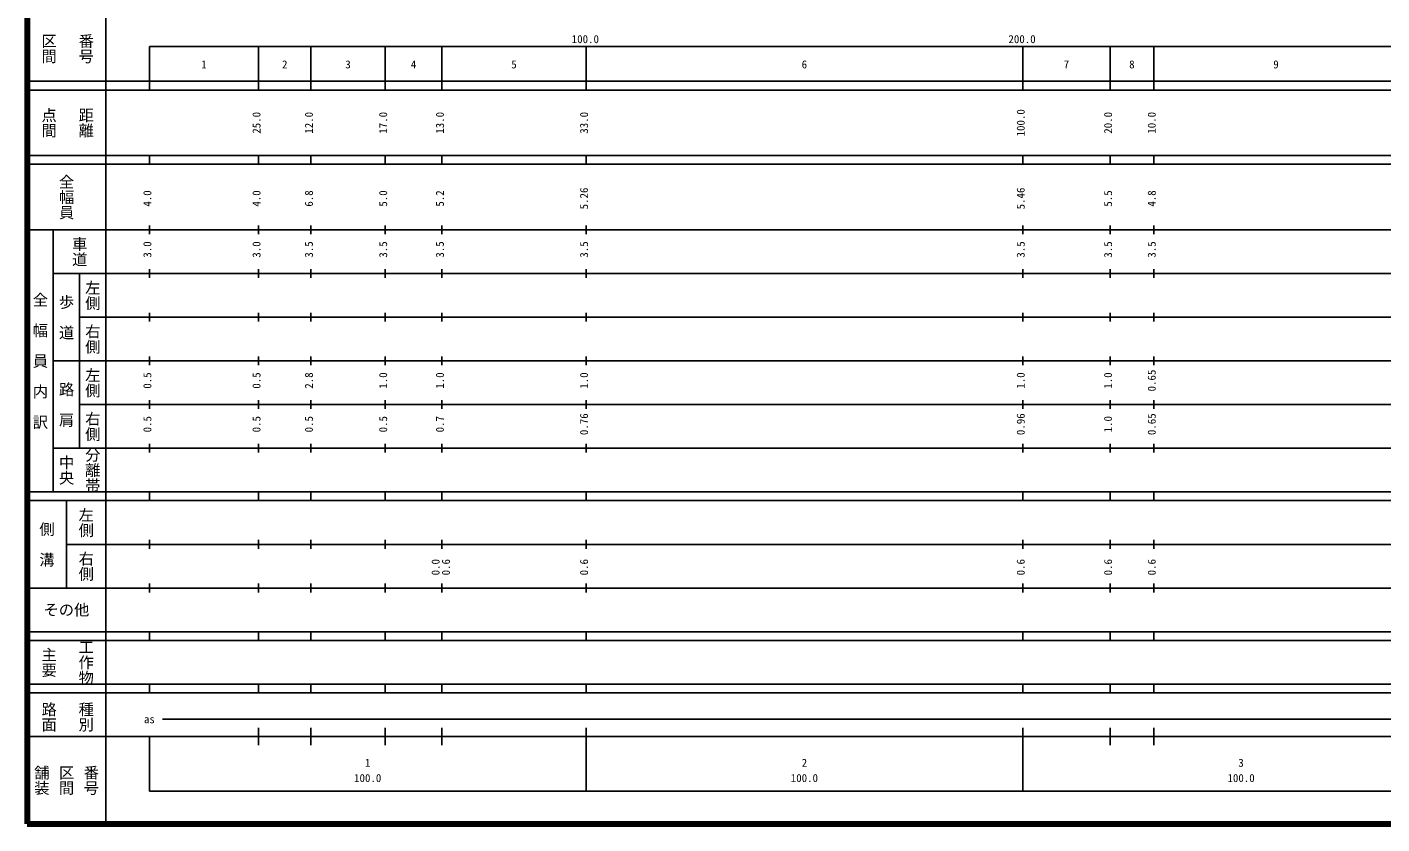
# Model space of a CAD drawing. Units: millimetres on the paper, enlarged 1000 times. Extents: x 40000 to 680000, y 20000 to 380000.
# Drawn here: x 40000 to 350250, y 20000 to 202409 of the extents above; entities that cross this region are included whole.
import ezdxf
from ezdxf.enums import TextEntityAlignment as Align

# ---------------------------------------------------------------- set-up
doc = ezdxf.new("R2010")
doc.units = ezdxf.units.MM
doc.header["$LTSCALE"] = 1000
doc.layers.add('M-TTL', color=2, linetype='Continuous', lineweight=140)
doc.layers.add('M-TTL-BAND', color=7, linetype='Continuous', lineweight=25)
doc.styles.add('@ＭＳ ゴシック', font='')
doc.styles.add('ＭＳ ゴシック', font='')
doc.styles.get('@ＭＳ ゴシック').set_extended_font_data('@MS Gothic')
doc.styles.get('ＭＳ ゴシック').set_extended_font_data('MS Gothic')

msp = doc.modelspace()

# ---------------------------------------------------------------- linework, layer by layer
at = {"layer": 'M-TTL'}
for p, q in [((40000, 380000), (40000, 20000)), ((40000, 20000), (680000, 20000))]:
    msp.add_line(p, q, dxfattribs=at)
at = {"layer": 'M-TTL-BAND'}
for p, q in [((58000, 370000), (58000, 20000)), ((68000, 198000), (579000, 198000)), ((68000, 198000), (68000, 188000)), ((93000, 188000), (93000, 198000)), ((105000, 188000), (105000, 198000)), ((122000, 188000), (122000, 198000)), ((135000, 188000), (135000, 198000)), ((168000, 188000), (168000, 198000)), ((268000, 188000), (268000, 198000)), ((288000, 188000), (288000, 198000)), ((298000, 188000), (298000, 198000)), ((40000, 190000), (579000, 190000)), ((40000, 188000), (579000, 188000)), ((40000, 173000), (579000, 173000)), ((40000, 171000), (579000, 171000)), ((68000, 171000), (68000, 173000)), ((93000, 171000), (93000, 173000)), ((105000, 171000), (105000, 173000)), ((122000, 171000), (122000, 173000)), ((135000, 171000), (135000, 173000)), ((168000, 171000), (168000, 173000)), ((268000, 171000), (268000, 173000)), ((288000, 171000), (288000, 173000)), ((298000, 171000), (298000, 173000)), ((40000, 156000), (579000, 156000)), ((46000, 96000), (46000, 156000)), ((68000, 155000), (68000, 157000)), ((93000, 155000), (93000, 157000)), ((105000, 155000), (105000, 157000)), ((122000, 155000), (122000, 157000)), ((135000, 155000), (135000, 157000)), ((168000, 155000), (168000, 157000)), ((268000, 155000), (268000, 157000)), ((288000, 155000), (288000, 157000)), ((298000, 155000), (298000, 157000)), ((46000, 146000), (579000, 146000)), ((52000, 146000), (52000, 106000)), ((68000, 145000), (68000, 147000)), ((93000, 145000), (93000, 147000)), ((105000, 145000), (105000, 147000)), ((122000, 145000), (122000, 147000)), ((135000, 145000), (135000, 147000)), ((168000, 145000), (168000, 147000)), ((268000, 145000), (268000, 147000)), ((288000, 145000), (288000, 147000)), ((298000, 145000), (298000, 147000)), ((68000, 135000), (68000, 137000)), ((93000, 135000), (93000, 137000)), ((105000, 135000), (105000, 137000)), ((122000, 135000), (122000, 137000)), ((135000, 135000), (135000, 137000)), ((168000, 135000), (168000, 137000)), ((268000, 135000), (268000, 137000)), ((288000, 135000), (288000, 137000)), ((298000, 135000), (298000, 137000)), ((52000, 136000), (579000, 136000)), ((46000, 126000), (579000, 126000)), ((68000, 125000), (68000, 127000)), ((93000, 125000), (93000, 127000)), ((105000, 125000), (105000, 127000)), ((122000, 125000), (122000, 127000)), ((135000, 125000), (135000, 127000)), ((168000, 125000), (168000, 127000)), ((268000, 125000), (268000, 127000)), ((288000, 125000), (288000, 127000)), ((298000, 125000), (298000, 127000)), ((52000, 116000), (579000, 116000)), ((68000, 115000), (68000, 117000)), ((93000, 115000), (93000, 117000)), ((105000, 115000), (105000, 117000)), ((122000, 115000), (122000, 117000)), ((135000, 115000), (135000, 117000)), ((168000, 115000), (168000, 117000)), ((268000, 115000), (268000, 117000)), ((288000, 115000), (288000, 117000)), ((298000, 115000), (298000, 117000)), ((46000, 106000), (579000, 106000)), ((68000, 105000), (68000, 107000)), ((93000, 105000), (93000, 107000)), ((105000, 105000), (105000, 107000)), ((122000, 105000), (122000, 107000)), ((135000, 105000), (135000, 107000)), ((168000, 105000), (168000, 107000)), ((268000, 105000), (268000, 107000)), ((288000, 105000), (288000, 107000)), ((298000, 105000), (298000, 107000)), ((40000, 96000), (579000, 96000)), ((40000, 94000), (579000, 94000)), ((49000, 94000), (49000, 74000)), ((68000, 94000), (68000, 96000)), ((93000, 94000), (93000, 96000)), ((105000, 94000), (105000, 96000)), ((122000, 94000), (122000, 96000)), ((135000, 94000), (135000, 96000)), ((168000, 94000), (168000, 96000)), ((268000, 94000), (268000, 96000)), ((288000, 94000), (288000, 96000)), ((298000, 94000), (298000, 96000)), ((49000, 84000), (579000, 84000)), ((68000, 83000), (68000, 85000)), ((93000, 83000), (93000, 85000)), ((105000, 83000), (105000, 85000)), ((122000, 83000), (122000, 85000)), ((135000, 83000), (135000, 85000)), ((168000, 83000), (168000, 85000)), ((268000, 83000), (268000, 85000)), ((288000, 83000), (288000, 85000)), ((298000, 83000), (298000, 85000)), ((68000, 73000), (68000, 75000)), ((93000, 73000), (93000, 75000)), ((105000, 73000), (105000, 75000)), ((122000, 73000), (122000, 75000)), ((135000, 73000), (135000, 75000)), ((168000, 73000), (168000, 75000)), ((268000, 73000), (268000, 75000)), ((288000, 73000), (288000, 75000)), ((298000, 73000), (298000, 75000)), ((40000, 74000), (579000, 74000)), ((40000, 64000), (579000, 64000)), ((68000, 62000), (68000, 64000)), ((93000, 62000), (93000, 64000)), ((105000, 62000), (105000, 64000)), ((122000, 62000), (122000, 64000)), ((135000, 62000), (135000, 64000)), ((168000, 62000), (168000, 64000)), ((268000, 62000), (268000, 64000)), ((288000, 62000), (288000, 64000)), ((298000, 62000), (298000, 64000)), ((40000, 62000), (579000, 62000)), ((40000, 52000), (579000, 52000)), ((40000, 50000), (579000, 50000)), ((68000, 50000), (68000, 52000)), ((93000, 50000), (93000, 52000)), ((105000, 50000), (105000, 52000)), ((122000, 50000), (122000, 52000)), ((135000, 50000), (135000, 52000)), ((168000, 50000), (168000, 52000)), ((268000, 50000), (268000, 52000)), ((288000, 50000), (288000, 52000)), ((298000, 50000), (298000, 52000)), ((71000, 44000), (565000, 44000)), ((93000, 38000), (93000, 42000)), ((105000, 38000), (105000, 42000)), ((122000, 38000), (122000, 42000)), ((135000, 38000), (135000, 42000)), ((168000, 27500), (168000, 42000)), ((268000, 27500), (268000, 42000)), ((288000, 38000), (288000, 42000)), ((298000, 38000), (298000, 42000)), ((40000, 40000), (579000, 40000)), ((68000, 40000), (68000, 27500)), ((68000, 27500), (579000, 27500))]:
    msp.add_line(p, q, dxfattribs=at)

# ---------------------------------------------------------------- texts
at = {"layer": 'M-TTL-BAND', "style": '@ＭＳ ゴシック'}
for s, p in [('区間', (45000, 197500)), ('番号', (53500, 197500)), ('点間', (45000, 180500)), ('距離', (53500, 180500)), ('全幅員', (49000, 163500)), ('車道', (52000, 151000)), ('左側', (55000, 141000)), ('全\u3000幅\u3000員\u3000内\u3000訳', (43000, 126000)), ('歩\u3000道', (49000, 136000)), ('右側', (55000, 131000)), ('左側', (55000, 121000)), ('路\u3000肩', (49000, 116000)), ('右側', (55000, 111000)), ('分離帯', (55000, 101000)), ('中央', (49000, 101000)), ('左側', (53500, 89000)), ('側\u3000溝', (44500, 84000)), ('右側', (53500, 79000)), ('主要', (45000, 57000)), ('工作物', (53500, 57000)), ('路面', (45000, 44500)), ('種別', (53500, 44500)), ('舗装', (43333, 30000)), ('区間', (49000, 30000)), ('番号', (54667, 30000))]:
    msp.add_text(s, height=2566, rotation=270, dxfattribs=at).set_placement(p, align=Align.MIDDLE_CENTER)
at = {"layer": 'M-TTL-BAND', "style": 'ＭＳ ゴシック'}
for s, p in [('100.0', (167844, 198195)), ('200.0', (267844, 198195)), ('1', (80500, 192405)), ('2', (99000, 192405)), ('3', (113500, 192405)), ('4', (128500, 192405)), ('5', (151500, 192405)), ('6', (218000, 192405)), ('7', (278000, 192405)), ('8', (293000, 192405)), ('9', (326000, 192405)), ('as', (68000, 42500)), ('1', (118000, 32523)), ('2', (218000, 32523)), ('3', (318000, 32523)), ('100.0', (118000, 29033)), ('100.0', (218000, 29033)), ('100.0', (318000, 29033))]:
    msp.add_text(s, height=1833, dxfattribs=at).set_placement(p, align=Align.BOTTOM_CENTER)
for s, p in [('100.0', (269000, 180500)), ('25.0', (94000, 180500)), ('12.0', (106000, 180500)), ('17.0', (123000, 180500)), ('13.0', (136000, 180500)), ('33.0', (169000, 180500)), ('20.0', (289000, 180500)), ('10.0', (299000, 180500)), ('4.0', (69000, 163174)), ('4.0', (94000, 163174)), ('6.8', (106000, 163174)), ('5.0', (123000, 163174)), ('5.2', (136000, 163174)), ('5.26', (169000, 163174)), ('5.46', (269000, 163174)), ('5.5', (289000, 163174)), ('4.8', (299000, 163174)), ('3.0', (69000, 151500)), ('3.0', (94000, 151500)), ('3.5', (106000, 151500)), ('3.5', (123000, 151500)), ('3.5', (136000, 151500)), ('3.5', (169000, 151500)), ('3.5', (269000, 151500)), ('3.5', (289000, 151500)), ('3.5', (299000, 151500)), ('0.5', (69000, 121500)), ('0.5', (94000, 121500)), ('2.8', (106000, 121500)), ('1.0', (123000, 121500)), ('1.0', (136000, 121500)), ('1.0', (169000, 121500)), ('1.0', (269000, 121500)), ('1.0', (289000, 121500)), ('0.65', (299000, 121500)), ('0.5', (69000, 111500)), ('0.5', (94000, 111500)), ('0.5', (106000, 111500)), ('0.5', (123000, 111500)), ('0.7', (136000, 111500)), ('0.76', (169000, 111500)), ('0.96', (269000, 111500)), ('1.0', (289000, 111500)), ('0.65', (299000, 111500)), ('0.0', (135000, 78764)), ('0.6', (137370, 78764)), ('0.6', (169000, 78764)), ('0.6', (269000, 78764)), ('0.6', (289000, 78764)), ('0.6', (299000, 78764))]:
    msp.add_text(s, height=1833, rotation=90, dxfattribs=at).set_placement(p, align=Align.BOTTOM_CENTER)
msp.add_text('その他', height=2566, dxfattribs=at).set_placement((49000, 69000), align=Align.MIDDLE_CENTER)

doc.saveas('drawing.dxf')
